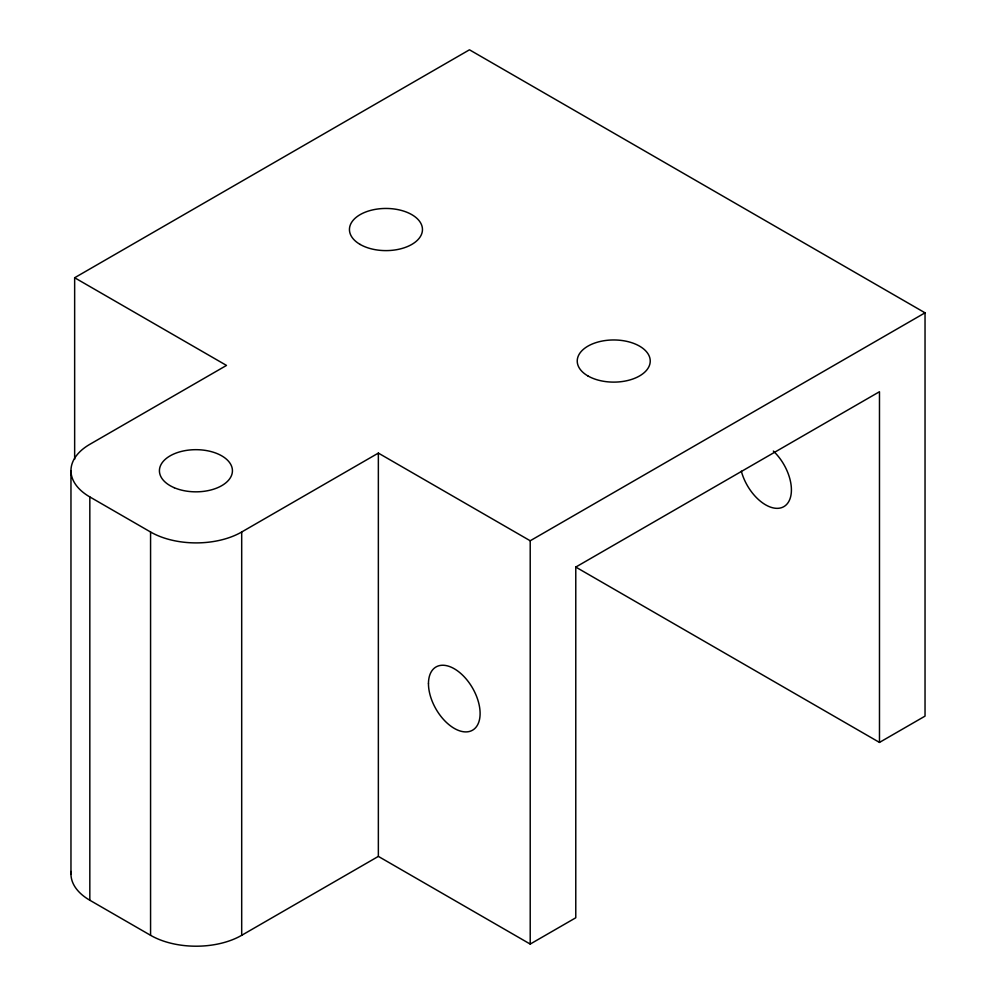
<?xml version="1.0" encoding="UTF-8"?>
<svg xmlns="http://www.w3.org/2000/svg" width="996" height="996" viewBox="0 0 996 996"><rect width="100%" height="100%" fill="white"/><g stroke="black" fill="none" stroke-linecap="round" stroke-linejoin="round"><path stroke-width="1.49" d="M74.65 459.231L74.65 277.747L469.477 49.8L925.035 312.819L925.035 716.124L879.48 742.418L575.775 567.073L575.775 917.777L530.208 944.071L378.356 856.398L241.692 935.306A64.429 37.201 0 0 1 150.57 935.306L89.827 900.235A64.429 37.201 0 0 1 71.102 871.5M74.65 277.747L226.503 365.42L89.827 444.328A64.429 37.201 0 0 0 89.827 496.929L150.57 532.001A64.429 37.201 0 0 0 241.692 532.001L378.356 453.093L530.208 540.766L925.035 312.819M575.775 567.073L879.48 391.727L879.48 742.418M530.208 540.766L530.208 944.071M378.356 453.093L378.356 856.398M241.692 532.001L241.692 935.306M150.57 532.001L150.57 935.306M89.827 496.929L89.827 900.235M70.965 470.635L70.965 873.94M773.344 451.064A36.503 21.078 60 0 1 784.238 506.404A36.503 21.078 60 0 1 741.335 471.195M174.25 487.716A36.503 21.078 0 0 0 232.205 473.1A36.503 21.078 0 0 0 181.322 451.437A36.503 21.078 0 0 0 174.25 487.716M360.129 244.431A36.503 21.078 0 0 0 421.221 234.981A36.503 21.078 0 0 0 376.5 209.172A36.503 21.078 0 0 0 360.129 244.431M587.914 375.94A36.503 21.078 0 0 0 648.994 366.491A36.503 21.078 0 0 0 604.286 340.682A36.503 21.078 0 0 0 587.914 375.94M428.467 683.679A36.503 21.078 60 0 0 467.199 731.848A36.503 21.078 60 0 0 467.199 680.218A36.503 21.078 60 0 0 428.467 683.679"/></g></svg>
